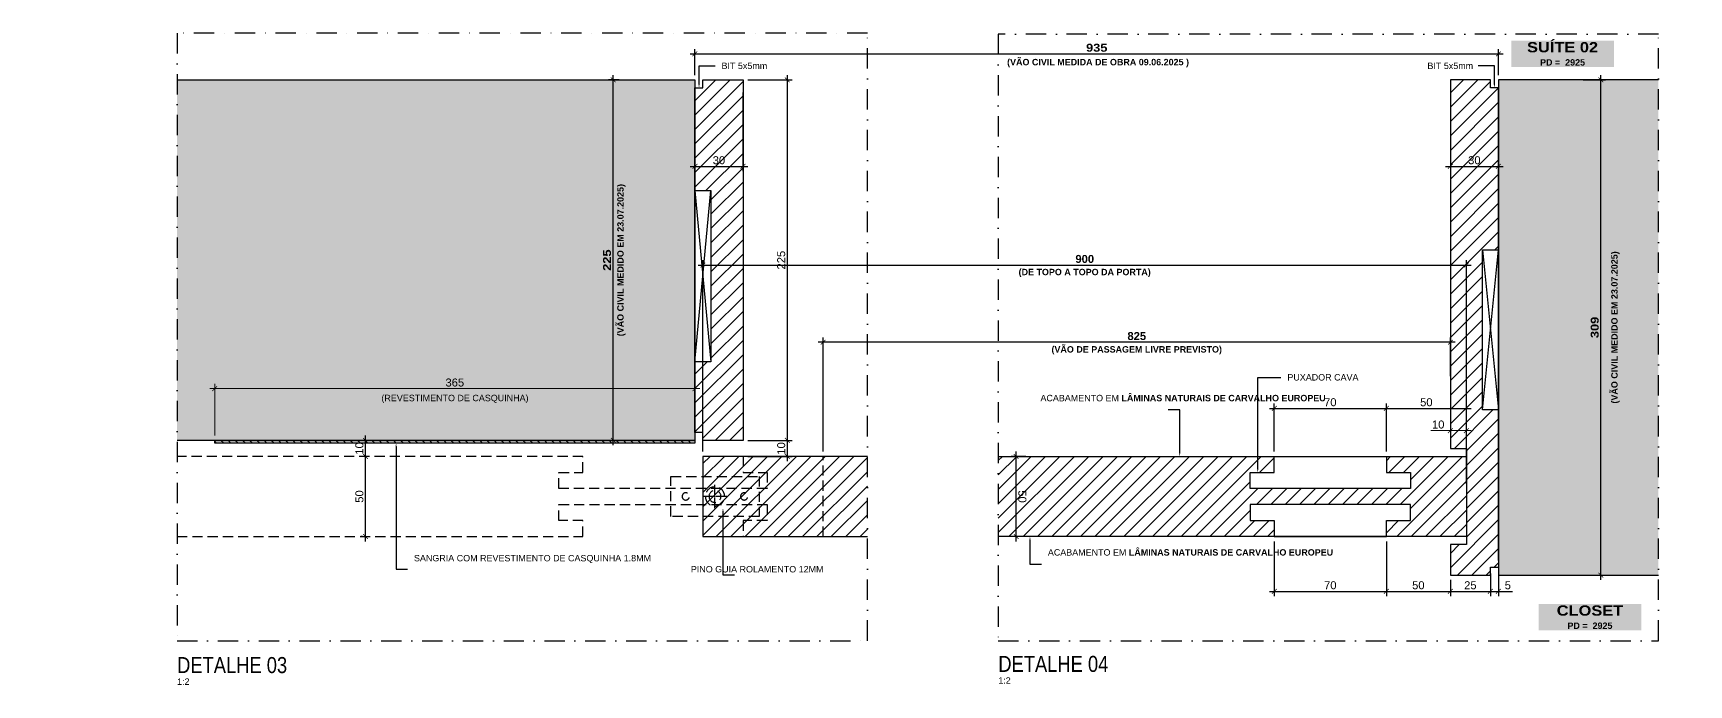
# Model space of a CAD drawing. Header units: millimetres. Extents: x -63251 to 507826, y 5339 to 217512.
# Drawn here: x 205390 to 206425, y 94272 to 94679 of the extents above; entities that cross this region are included whole.
import ezdxf
from ezdxf import colors
from ezdxf.entities.mleader import LeaderData, LeaderLine
from ezdxf.math import Vec2, Vec3

# ---------------------------------------------------------------- set-up
doc = ezdxf.new("R2010")
doc.units = ezdxf.units.MM
doc.header["$PDMODE"] = 3
doc.linetypes.add('TRAÇO 1-1', pattern=[9.525, 6.35, -3.175])
doc.linetypes.add('TRAÇO E PONTO 1-1', pattern=[25.4, 12.7, -6.35, 0, -6.35])
for name, color, linetype in [('A-ANNO-DIMS', 7, 'Continuous'), ('AC-EQUIPAMENTO', 7, 'Continuous'), ('CORTE', 220, 'Continuous'), ('COTAS', 9, 'Continuous'), ('FERRAGEM', 3, 'Continuous'), ('MARCENARIA . M', 4, 'Continuous'), ('PAREDE', 94, 'Continuous'), ('PROJEÇÃO', 8, 'Continuous'), ('TEXTO', 105, 'Continuous'), ('TEXTO TRAÇO PONTO', 105, 'TRAÇO E PONTO 1-1')]:
    doc.layers.add(name, color=color, linetype=linetype)
doc.layers.add('ARQ-COTA', color=12, linetype='Continuous', lineweight=9)
doc.styles.add('1-1', font='arial.ttf', dxfattribs={"height": 0.2})
doc.styles.add('MEDIDA OFICIAL', font='ariblk.ttf')
doc.styles.add('PADRÃO', font='arial.ttf')
doc.styles.add('PADRÃO NEGRITO', font='arialbd.ttf')
doc.styles.add('TITULO', font='swissck.ttf')
doc.dimstyles.new('1-2', dxfattribs={"dimscale": 2, "dimtxt": 2.5, "dimasz": 1.5, "dimexe": 1.5, "dimexo": 1.5, "dimtad": 1, "dimtxsty": 'PADRÃO', "dimblk": 'ARCHTICK', "dimcen": 2.5, "dimdle": 1.5, "dimclrd": 9, "dimclre": 9, "dimclrt": 6, "dimadec": 0, "dimazin": 0, "dimtfac": 1, "dimtmove": 0, "dimatfit": 3, "dimfxl": 1.25, "dimlwd": -1, "dimlwe": -1, "dimarcsym": 0})
doc.dimstyles.new('1-2 AZUL', dxfattribs={"dimscale": 2, "dimtxt": 2.5, "dimasz": 1.5, "dimexe": 1.5, "dimexo": 1.5, "dimtad": 1, "dimtxsty": 'PADRÃO NEGRITO', "dimblk": 'ARCHTICK', "dimcen": 2.5, "dimdle": 1.5, "dimclrd": 9, "dimclre": 9, "dimclrt": 170, "dimadec": 0, "dimazin": 0, "dimtfac": 1, "dimtmove": 0, "dimatfit": 3, "dimfxl": 1.25, "dimlwd": -1, "dimlwe": -1, "dimarcsym": 0})
doc.dimstyles.new('1-2 VERDE', dxfattribs={"dimscale": 2, "dimtxt": 2.5, "dimasz": 1.5, "dimexe": 1.5, "dimexo": 1.5, "dimtad": 1, "dimtxsty": 'PADRÃO NEGRITO', "dimblk": 'ARCHTICK', "dimcen": 2.5, "dimdle": 1.5, "dimclrd": 9, "dimclre": 9, "dimclrt": 102, "dimadec": 0, "dimazin": 0, "dimtfac": 1, "dimtmove": 0, "dimatfit": 3, "dimfxl": 1.25, "dimlwd": -1, "dimlwe": -1, "dimarcsym": 0})
doc.dimstyles.new('Med. Ofic.1-2', dxfattribs={"dimscale": 2, "dimtxt": 2.5, "dimasz": 1.5, "dimexe": 1.5, "dimexo": 1.5, "dimtad": 1, "dimtxsty": 'MEDIDA OFICIAL', "dimblk": 'ARCHTICK', "dimcen": 2.5, "dimdle": 1.5, "dimclrd": 9, "dimclre": 9, "dimclrt": 10, "dimadec": 0, "dimazin": 0, "dimtfac": 1, "dimtmove": 0, "dimatfit": 3, "dimfxl": 1.25, "dimlwd": -1, "dimlwe": -1, "dimarcsym": 0})

# ---------------------------------------------------------------- blocks, each defined once
blk = doc.blocks.new('PINO GUIA PISO')
at = {"layer": 'FERRAGEM', "color": 102, "linetype": 'TRAÇO 1-1', "ltscale": 0.1}
blk.add_lwpolyline([(12156.62, 2059.21), (12162.12, 2059.21), (12162.12, 2061.71), (12156.62, 2061.71)], close=True, dxfattribs=at)
for centre, radius in [((12157.55, 2060.46), 0.225), ((12159.37, 2060.46), 0.6), ((12159.37, 2060.46), 0.375), ((12161.2, 2060.46), 0.225)]:
    blk.add_circle(centre, radius, dxfattribs=at)
blk = doc.blocks.new('_ArchTick')
at = {"color": 0, "linetype": 'ByBlock', "const_width": 0.15}
blk.add_lwpolyline([(-0.5, -0.5), (0.5, 0.5)], dxfattribs=at)
blk = doc.blocks.new('*D2251')
at = {"layer": 'COTAS', "color": 9, "linetype": 'Continuous', "transparency": 16777216}
blk.add_line((205752.8, 94422), (205752.8, 94653), dxfattribs=at)
at = {"layer": 'COTAS', "color": 9, "transparency": 16777216}
for p, q in [((205756.4, 94650), (205749.8, 94650)), ((205756.4, 94425), (205749.8, 94425))]:
    blk.add_line(p, q, dxfattribs=at)
at = {"layer": 'Defpoints', "color": 0, "transparency": 16777216}
for p in [(205752.8, 94650), (205759.4, 94650), (205759.4, 94425)]:
    blk.add_point(p, dxfattribs=at)
at = {"layer": 'COTAS', "color": 9, "transparency": 16777216, "xscale": 3, "yscale": 3, "zscale": 3}
for p, rotation in [((205752.8, 94650), 90), ((205752.8, 94425), 270)]:
    blk.add_blockref('_ArchTick', p, dxfattribs=dict(at, rotation=rotation))
at = {"layer": 'COTAS', "color": 10, "transparency": 16777216, "insert": (205748.9, 94537.5), "char_height": 5, "attachment_point": 5, "rotation": 90, "style": 'MEDIDA OFICIAL'}
blk.add_mtext('225', dxfattribs=at)
blk = doc.blocks.new('*D2252')
at = {"layer": 'COTAS', "color": 9, "linetype": 'Continuous', "transparency": 16777216}
blk.add_line((206369.7, 94338), (206369.7, 94653), dxfattribs=at)
at = {"layer": 'COTAS', "color": 9, "transparency": 16777216}
for p, q in [((206358.7, 94650), (206372.7, 94650)), ((206358.7, 94341), (206372.7, 94341))]:
    blk.add_line(p, q, dxfattribs=at)
at = {"layer": 'Defpoints', "color": 0, "transparency": 16777216}
for p in [(206355.7, 94650), (206369.7, 94650), (206355.7, 94341)]:
    blk.add_point(p, dxfattribs=at)
at = {"layer": 'COTAS', "color": 9, "transparency": 16777216, "xscale": 3, "yscale": 3, "zscale": 3}
for p, rotation in [((206369.7, 94650), 90), ((206369.7, 94341), 270)]:
    blk.add_blockref('_ArchTick', p, dxfattribs=dict(at, rotation=rotation))
at = {"layer": 'COTAS', "color": 10, "transparency": 16777216, "insert": (206365.9, 94495.5), "char_height": 5, "attachment_point": 5, "rotation": 90, "style": 'MEDIDA OFICIAL'}
blk.add_mtext('309', dxfattribs=at)
blk = doc.blocks.new('*D2253')
at = {"layer": 'A-ANNO-DIMS', "color": 9, "transparency": 16777216}
for p, q in [((205803.8, 94642), (205803.8, 94593)), ((205833.8, 94642), (205833.8, 94593)), ((205800.8, 94596), (205836.8, 94596))]:
    blk.add_line(p, q, dxfattribs=at)
at = {"layer": 'Defpoints', "color": 0, "transparency": 16777216}
for p in [(205803.8, 94645), (205833.8, 94645), (205833.8, 94596)]:
    blk.add_point(p, dxfattribs=at)
at = {"layer": 'A-ANNO-DIMS', "color": 9, "transparency": 16777216, "xscale": 3, "yscale": 3, "zscale": 3, "rotation": 180}
blk.add_blockref('_ArchTick', (205803.8, 94596), dxfattribs=at)
at = {"layer": 'A-ANNO-DIMS', "color": 9, "transparency": 16777216, "xscale": 3, "yscale": 3, "zscale": 3}
blk.add_blockref('_ArchTick', (205833.8, 94596), dxfattribs=at)
at = {"layer": 'A-ANNO-DIMS', "color": 6, "transparency": 16777216, "insert": (205818.8, 94599.8), "char_height": 5, "attachment_point": 5, "style": 'PADRÃO'}
blk.add_mtext('30', dxfattribs=at)
blk = doc.blocks.new('*D2254')
at = {"layer": 'A-ANNO-DIMS', "color": 9, "transparency": 16777216}
for p, q in [((206275.7, 94642), (206275.7, 94593)), ((206305.7, 94642), (206305.7, 94593)), ((206272.7, 94596), (206308.7, 94596))]:
    blk.add_line(p, q, dxfattribs=at)
at = {"layer": 'Defpoints', "color": 0, "transparency": 16777216}
for p in [(206275.7, 94645), (206305.7, 94645), (206305.7, 94596)]:
    blk.add_point(p, dxfattribs=at)
at = {"layer": 'A-ANNO-DIMS', "color": 9, "transparency": 16777216, "xscale": 3, "yscale": 3, "zscale": 3, "rotation": 180}
blk.add_blockref('_ArchTick', (206275.7, 94596), dxfattribs=at)
at = {"layer": 'A-ANNO-DIMS', "color": 9, "transparency": 16777216, "xscale": 3, "yscale": 3, "zscale": 3}
blk.add_blockref('_ArchTick', (206305.7, 94596), dxfattribs=at)
at = {"layer": 'A-ANNO-DIMS', "color": 6, "transparency": 16777216, "insert": (206290.7, 94599.8), "char_height": 5, "attachment_point": 5, "style": 'PADRÃO'}
blk.add_mtext('30', dxfattribs=at)
blk = doc.blocks.new('*D2255')
at = {"layer": 'A-ANNO-DIMS', "color": 9, "transparency": 16777216}
for p, q in [((205861.5, 94653), (205861.5, 94422)), ((205836.8, 94650), (205864.5, 94650)), ((205836.8, 94425), (205864.5, 94425))]:
    blk.add_line(p, q, dxfattribs=at)
at = {"layer": 'Defpoints', "color": 0, "transparency": 16777216}
for p in [(205833.8, 94650), (205833.8, 94425), (205861.5, 94425)]:
    blk.add_point(p, dxfattribs=at)
at = {"layer": 'A-ANNO-DIMS', "color": 9, "transparency": 16777216, "xscale": 3, "yscale": 3, "zscale": 3}
for p, rotation in [((205861.5, 94650), 90), ((205861.5, 94425), 270)]:
    blk.add_blockref('_ArchTick', p, dxfattribs=dict(at, rotation=rotation))
at = {"layer": 'A-ANNO-DIMS', "color": 6, "transparency": 16777216, "insert": (205857.7, 94537.5), "char_height": 5, "attachment_point": 5, "rotation": 90, "style": 'PADRÃO'}
blk.add_mtext('225', dxfattribs=at)
blk = doc.blocks.new('*D2256')
at = {"layer": 'A-ANNO-DIMS', "color": 9, "transparency": 16777216}
for p, q in [((206235.7, 94362), (206235.7, 94327.8)), ((206275.7, 94338), (206275.7, 94327.8)), ((206232.7, 94330.8), (206278.7, 94330.8))]:
    blk.add_line(p, q, dxfattribs=at)
at = {"layer": 'Defpoints', "color": 0, "transparency": 16777216}
for p in [(206235.7, 94365), (206275.7, 94341), (206275.7, 94330.8)]:
    blk.add_point(p, dxfattribs=at)
at = {"layer": 'A-ANNO-DIMS', "color": 9, "transparency": 16777216, "xscale": 3, "yscale": 3, "zscale": 3, "rotation": 180}
blk.add_blockref('_ArchTick', (206235.7, 94330.8), dxfattribs=at)
at = {"layer": 'A-ANNO-DIMS', "color": 9, "transparency": 16777216, "xscale": 3, "yscale": 3, "zscale": 3}
blk.add_blockref('_ArchTick', (206275.7, 94330.8), dxfattribs=at)
at = {"layer": 'A-ANNO-DIMS', "color": 6, "transparency": 16777216, "insert": (206255.7, 94334.6), "char_height": 5, "attachment_point": 5, "style": 'PADRÃO'}
blk.add_mtext('50', dxfattribs=at)
blk = doc.blocks.new('*D2257')
at = {"layer": 'A-ANNO-DIMS', "color": 9, "transparency": 16777216}
for p, q in [((206165.7, 94362), (206165.7, 94327.8)), ((206235.7, 94362), (206235.7, 94327.8)), ((206162.7, 94330.8), (206238.7, 94330.8))]:
    blk.add_line(p, q, dxfattribs=at)
at = {"layer": 'Defpoints', "color": 0, "transparency": 16777216}
for p in [(206165.7, 94365), (206235.7, 94365), (206235.7, 94330.8)]:
    blk.add_point(p, dxfattribs=at)
at = {"layer": 'A-ANNO-DIMS', "color": 9, "transparency": 16777216, "xscale": 3, "yscale": 3, "zscale": 3, "rotation": 180}
blk.add_blockref('_ArchTick', (206165.7, 94330.8), dxfattribs=at)
at = {"layer": 'A-ANNO-DIMS', "color": 9, "transparency": 16777216, "xscale": 3, "yscale": 3, "zscale": 3}
blk.add_blockref('_ArchTick', (206235.7, 94330.8), dxfattribs=at)
at = {"layer": 'A-ANNO-DIMS', "color": 6, "transparency": 16777216, "insert": (206200.7, 94334.6), "char_height": 5, "attachment_point": 5, "style": 'PADRÃO'}
blk.add_mtext('70', dxfattribs=at)
blk = doc.blocks.new('*D2258')
at = {"layer": 'A-ANNO-DIMS', "color": 9, "transparency": 16777216}
for p, q in [((206010.4, 94415), (206001.4, 94415)), ((206004.5, 94362), (206004.4, 94418)), ((206010.5, 94365), (206001.5, 94365))]:
    blk.add_line(p, q, dxfattribs=at)
at = {"layer": 'Defpoints', "color": 0, "transparency": 16777216}
for p in [(206004.4, 94415), (206013.4, 94415), (206013.5, 94365)]:
    blk.add_point(p, dxfattribs=at)
at = {"layer": 'A-ANNO-DIMS', "color": 9, "transparency": 16777216, "xscale": 3, "yscale": 3, "zscale": 3}
for p, rotation in [((206004.4, 94415), 90.07881749110622), ((206004.5, 94365), 270.0788174911062)]:
    blk.add_blockref('_ArchTick', p, dxfattribs=dict(at, rotation=rotation))
at = {"layer": 'A-ANNO-DIMS', "color": 6, "transparency": 16777216, "insert": (206008.3, 94390), "char_height": 5, "attachment_point": 5, "rotation": 270.0788, "style": 'PADRÃO'}
blk.add_mtext('50', dxfattribs=at)
blk = doc.blocks.new('*U2236')
at = {"color": 0, "ltscale": 0.3, "transparency": 16777216}
for p, q in [((-7.3, 0), (-0.8, 0)), ((0, 0.8), (0, 7.3)), ((0.8, 0), (7.3, 0)), ((0, -7.3), (0, -0.8))]:
    blk.add_line(p, q, dxfattribs=at)
at = {"color": 0, "linetype": 'Continuous', "ltscale": 0.3, "transparency": 16777216}
for p, q in [((-0.4, 0), (0.4, 0)), ((0, -0.4), (0, 0.4))]:
    blk.add_line(p, q, dxfattribs=at)
blk = doc.blocks.new('*D2259')
at = {"layer": 'A-ANNO-DIMS', "color": 9, "transparency": 16777216}
for p, q in [((205836.8, 94425), (205864.5, 94425)), ((205861.5, 94428), (205861.5, 94412)), ((205836.8, 94415), (205864.5, 94415))]:
    blk.add_line(p, q, dxfattribs=at)
at = {"layer": 'Defpoints', "color": 0, "transparency": 16777216}
for p in [(205833.8, 94425), (205833.8, 94415), (205861.5, 94415)]:
    blk.add_point(p, dxfattribs=at)
at = {"layer": 'A-ANNO-DIMS', "color": 9, "transparency": 16777216, "xscale": 3, "yscale": 3, "zscale": 3}
for p, rotation in [((205861.5, 94425), 90), ((205861.5, 94415), 270)]:
    blk.add_blockref('_ArchTick', p, dxfattribs=dict(at, rotation=rotation))
at = {"layer": 'A-ANNO-DIMS', "color": 6, "transparency": 16777216, "insert": (205857.7, 94420), "char_height": 5, "attachment_point": 5, "rotation": 90, "style": 'PADRÃO'}
blk.add_mtext('10', dxfattribs=at)
blk = doc.blocks.new('*D2260')
at = {"layer": 'COTAS', "color": 9, "linetype": 'Continuous', "transparency": 16777216}
blk.add_line((205800.8, 94666.2), (206308.7, 94666.2), dxfattribs=at)
at = {"layer": 'COTAS', "color": 9, "transparency": 16777216}
for p, q in [((205803.8, 94653), (205803.8, 94669.2)), ((206305.7, 94653), (206305.7, 94669.2))]:
    blk.add_line(p, q, dxfattribs=at)
at = {"layer": 'Defpoints', "color": 0, "transparency": 16777216}
for p in [(206305.7, 94666.2), (205803.8, 94650), (206305.7, 94650)]:
    blk.add_point(p, dxfattribs=at)
at = {"layer": 'COTAS', "color": 9, "transparency": 16777216, "xscale": 3, "yscale": 3, "zscale": 3, "rotation": 180}
blk.add_blockref('_ArchTick', (205803.8, 94666.2), dxfattribs=at)
at = {"layer": 'COTAS', "color": 9, "transparency": 16777216, "xscale": 3, "yscale": 3, "zscale": 3}
blk.add_blockref('_ArchTick', (206305.7, 94666.2), dxfattribs=at)
at = {"layer": 'COTAS', "color": 10, "transparency": 16777216, "insert": (206054.8, 94670), "char_height": 5, "attachment_point": 5, "style": 'MEDIDA OFICIAL'}
blk.add_mtext('935', dxfattribs=at)
blk = doc.blocks.new('*D2261')
at = {"layer": 'A-ANNO-DIMS', "color": 9, "transparency": 16777216}
for p, q in [((206300.7, 94342), (206300.7, 94327.8)), ((206275.7, 94338), (206275.7, 94327.8)), ((206272.7, 94330.8), (206303.7, 94330.8))]:
    blk.add_line(p, q, dxfattribs=at)
at = {"layer": 'Defpoints', "color": 0, "transparency": 16777216}
for p in [(206300.7, 94345), (206275.7, 94341), (206300.7, 94330.8)]:
    blk.add_point(p, dxfattribs=at)
at = {"layer": 'A-ANNO-DIMS', "color": 9, "transparency": 16777216, "xscale": 3, "yscale": 3, "zscale": 3, "rotation": 180}
blk.add_blockref('_ArchTick', (206275.7, 94330.8), dxfattribs=at)
at = {"layer": 'A-ANNO-DIMS', "color": 9, "transparency": 16777216, "xscale": 3, "yscale": 3, "zscale": 3}
blk.add_blockref('_ArchTick', (206300.7, 94330.8), dxfattribs=at)
at = {"layer": 'A-ANNO-DIMS', "color": 6, "transparency": 16777216, "insert": (206288.2, 94334.6), "char_height": 5, "attachment_point": 5, "style": 'PADRÃO'}
blk.add_mtext('25', dxfattribs=at)
blk = doc.blocks.new('*D2262')
at = {"layer": 'A-ANNO-DIMS', "color": 9, "transparency": 16777216}
for p, q in [((206300.7, 94342), (206300.7, 94327.8)), ((206305.7, 94342), (206305.7, 94327.8)), ((206297.7, 94330.8), (206305.7, 94330.8)), ((206305.7, 94330.8), (206314.5, 94330.8))]:
    blk.add_line(p, q, dxfattribs=at)
at = {"layer": 'Defpoints', "color": 0, "transparency": 16777216}
for p in [(206300.7, 94345), (206305.7, 94345), (206305.7, 94330.8)]:
    blk.add_point(p, dxfattribs=at)
at = {"layer": 'A-ANNO-DIMS', "color": 9, "transparency": 16777216, "xscale": 3, "yscale": 3, "zscale": 3, "rotation": 180}
blk.add_blockref('_ArchTick', (206300.7, 94330.8), dxfattribs=at)
at = {"layer": 'A-ANNO-DIMS', "color": 9, "transparency": 16777216, "xscale": 3, "yscale": 3, "zscale": 3}
blk.add_blockref('_ArchTick', (206305.7, 94330.8), dxfattribs=at)
at = {"layer": 'A-ANNO-DIMS', "color": 6, "transparency": 16777216, "insert": (206311.6, 94334.6), "char_height": 5, "attachment_point": 5, "style": 'PADRÃO'}
blk.add_mtext('5', dxfattribs=at)
blk = doc.blocks.new('*D2263')
at = {"layer": 'A-ANNO-DIMS', "color": 9, "transparency": 16777216}
for p, q in [((205596.1, 94415), (205595, 94415)), ((205598, 94362), (205598, 94418)), ((205596.1, 94365), (205595, 94365))]:
    blk.add_line(p, q, dxfattribs=at)
at = {"layer": 'Defpoints', "color": 0, "transparency": 16777216}
for p in [(205598, 94415), (205599.1, 94415), (205599.1, 94365)]:
    blk.add_point(p, dxfattribs=at)
at = {"layer": 'A-ANNO-DIMS', "color": 9, "transparency": 16777216, "xscale": 3, "yscale": 3, "zscale": 3}
for p, rotation in [((205598, 94415), 90), ((205598, 94365), 270)]:
    blk.add_blockref('_ArchTick', p, dxfattribs=dict(at, rotation=rotation))
at = {"layer": 'A-ANNO-DIMS', "color": 6, "transparency": 16777216, "insert": (205594.2, 94390), "char_height": 5, "attachment_point": 5, "rotation": 90, "style": 'PADRÃO'}
blk.add_mtext('50', dxfattribs=at)
blk = doc.blocks.new('*D2264')
at = {"layer": 'A-ANNO-DIMS', "color": 9, "transparency": 16777216}
blk.add_line((205598, 94412), (205598, 94428), dxfattribs=at)
at = {"layer": 'Defpoints', "color": 0, "transparency": 16777216}
for p in [(205598, 94425), (205598, 94425), (205598, 94415)]:
    blk.add_point(p, dxfattribs=at)
at = {"layer": 'A-ANNO-DIMS', "color": 9, "transparency": 16777216, "xscale": 3, "yscale": 3, "zscale": 3}
for p, rotation in [((205598, 94425), 90), ((205598, 94415), 270)]:
    blk.add_blockref('_ArchTick', p, dxfattribs=dict(at, rotation=rotation))
at = {"layer": 'A-ANNO-DIMS', "color": 6, "transparency": 16777216, "insert": (205594.2, 94420), "char_height": 5, "attachment_point": 5, "rotation": 90, "style": 'PADRÃO'}
blk.add_mtext('10', dxfattribs=at)
blk = doc.blocks.new('*D2265')
at = {"layer": 'ARQ-COTA', "color": 9, "transparency": 16777216}
for p, q in [((205500.8, 94457.3), (205806.8, 94457.3)), ((205503.8, 94428), (205503.8, 94460.3)), ((205803.8, 94445.7), (205803.8, 94460.3))]:
    blk.add_line(p, q, dxfattribs=at)
at = {"layer": 'Defpoints', "color": 0, "transparency": 16777216}
for p in [(205803.8, 94457.3), (205803.8, 94442.7), (205503.8, 94425)]:
    blk.add_point(p, dxfattribs=at)
at = {"layer": 'ARQ-COTA', "color": 9, "transparency": 16777216, "xscale": 3, "yscale": 3, "zscale": 3, "rotation": 180}
blk.add_blockref('_ArchTick', (205503.8, 94457.3), dxfattribs=at)
at = {"layer": 'ARQ-COTA', "color": 9, "transparency": 16777216, "xscale": 3, "yscale": 3, "zscale": 3}
blk.add_blockref('_ArchTick', (205803.8, 94457.3), dxfattribs=at)
at = {"layer": 'ARQ-COTA', "color": 6, "transparency": 16777216, "insert": (205653.8, 94461.1), "char_height": 5, "attachment_point": 5, "style": 'PADRÃO'}
blk.add_mtext('365', dxfattribs=at)
blk = doc.blocks.new('*D2266')
at = {"layer": 'COTAS', "color": 9, "transparency": 16777216}
for p, q in [((206278.7, 94486.3), (205880.8, 94486.3)), ((205883.8, 94418), (205883.8, 94489.3)), ((206275.7, 94465.2), (206275.7, 94489.3))]:
    blk.add_line(p, q, dxfattribs=at)
at = {"layer": 'Defpoints', "color": 0, "transparency": 16777216}
for p in [(205883.8, 94486.3), (206275.7, 94462.2), (205883.8, 94415)]:
    blk.add_point(p, dxfattribs=at)
at = {"layer": 'COTAS', "color": 9, "transparency": 16777216, "xscale": 3, "yscale": 3, "zscale": 3, "rotation": 180}
blk.add_blockref('_ArchTick', (205883.8, 94486.3), dxfattribs=at)
at = {"layer": 'COTAS', "color": 9, "transparency": 16777216, "xscale": 3, "yscale": 3, "zscale": 3}
blk.add_blockref('_ArchTick', (206275.7, 94486.3), dxfattribs=at)
at = {"layer": 'COTAS', "color": 102, "transparency": 16777216, "insert": (206079.8, 94490.1), "char_height": 5, "attachment_point": 5, "style": 'PADRÃO NEGRITO'}
blk.add_mtext('825', dxfattribs=at)
blk = doc.blocks.new('*D2267')
at = {"layer": 'COTAS', "color": 9, "transparency": 16777216}
for p, q in [((205805.8, 94534.4), (206288.7, 94534.4)), ((205808.8, 94418), (205808.8, 94537.4)), ((206285.7, 94398), (206285.7, 94537.4))]:
    blk.add_line(p, q, dxfattribs=at)
at = {"layer": 'Defpoints', "color": 0, "transparency": 16777216}
for p in [(206285.7, 94534.4), (205808.8, 94415), (206285.7, 94395)]:
    blk.add_point(p, dxfattribs=at)
at = {"layer": 'COTAS', "color": 9, "transparency": 16777216, "xscale": 3, "yscale": 3, "zscale": 3, "rotation": 180}
blk.add_blockref('_ArchTick', (205808.8, 94534.4), dxfattribs=at)
at = {"layer": 'COTAS', "color": 9, "transparency": 16777216, "xscale": 3, "yscale": 3, "zscale": 3}
blk.add_blockref('_ArchTick', (206285.7, 94534.4), dxfattribs=at)
at = {"layer": 'COTAS', "color": 170, "transparency": 16777216, "insert": (206047.3, 94538.2), "char_height": 5, "attachment_point": 5, "style": 'PADRÃO NEGRITO'}
blk.add_mtext('900', dxfattribs=at)
blk = doc.blocks.new('*D2248')
at = {"layer": 'ARQ-COTA', "color": 9, "transparency": 16777216}
for p, q in [((206275.7, 94431.1), (206263.5, 94431.1)), ((206275.7, 94423), (206275.7, 94434.1)), ((206288.7, 94431.1), (206275.7, 94431.1)), ((206285.7, 94423), (206285.7, 94434.1))]:
    blk.add_line(p, q, dxfattribs=at)
at = {"layer": 'Defpoints', "color": 0, "transparency": 16777216}
for p in [(206275.7, 94431.1), (206275.7, 94420), (206285.7, 94420)]:
    blk.add_point(p, dxfattribs=at)
at = {"layer": 'ARQ-COTA', "color": 9, "transparency": 16777216, "xscale": 3, "yscale": 3, "zscale": 3, "rotation": 180}
blk.add_blockref('_ArchTick', (206275.7, 94431.1), dxfattribs=at)
at = {"layer": 'ARQ-COTA', "color": 9, "transparency": 16777216, "xscale": 3, "yscale": 3, "zscale": 3}
blk.add_blockref('_ArchTick', (206285.7, 94431.1), dxfattribs=at)
at = {"layer": 'ARQ-COTA', "color": 6, "transparency": 16777216, "insert": (206268.1, 94434.9), "char_height": 5, "attachment_point": 5, "style": 'PADRÃO'}
blk.add_mtext('10', dxfattribs=at)
blk = doc.blocks.new('*D2249')
at = {"layer": 'COTAS', "color": 9, "transparency": 16777216}
for p, q in [((206232.7, 94445), (206288.7, 94445)), ((206235.7, 94418), (206235.7, 94448)), ((206285.7, 94418), (206285.7, 94448))]:
    blk.add_line(p, q, dxfattribs=at)
at = {"layer": 'Defpoints', "color": 0, "transparency": 16777216}
for p in [(206285.7, 94445), (206235.7, 94415), (206285.7, 94415)]:
    blk.add_point(p, dxfattribs=at)
at = {"layer": 'COTAS', "color": 9, "transparency": 16777216, "xscale": 3, "yscale": 3, "zscale": 3, "rotation": 180}
blk.add_blockref('_ArchTick', (206235.7, 94445), dxfattribs=at)
at = {"layer": 'COTAS', "color": 9, "transparency": 16777216, "xscale": 3, "yscale": 3, "zscale": 3}
blk.add_blockref('_ArchTick', (206285.7, 94445), dxfattribs=at)
at = {"layer": 'COTAS', "color": 6, "transparency": 16777216, "insert": (206260.7, 94448.8), "char_height": 5, "attachment_point": 5, "style": 'PADRÃO'}
blk.add_mtext('50', dxfattribs=at)
blk = doc.blocks.new('*D2250')
at = {"layer": 'COTAS', "color": 9, "transparency": 16777216}
for p, q in [((206162.7, 94445), (206238.7, 94445)), ((206165.7, 94418), (206165.7, 94448)), ((206235.7, 94418), (206235.7, 94448))]:
    blk.add_line(p, q, dxfattribs=at)
at = {"layer": 'Defpoints', "color": 0, "transparency": 16777216}
for p in [(206235.7, 94445), (206165.7, 94415), (206235.7, 94415)]:
    blk.add_point(p, dxfattribs=at)
at = {"layer": 'COTAS', "color": 9, "transparency": 16777216, "xscale": 3, "yscale": 3, "zscale": 3, "rotation": 180}
blk.add_blockref('_ArchTick', (206165.7, 94445), dxfattribs=at)
at = {"layer": 'COTAS', "color": 9, "transparency": 16777216, "xscale": 3, "yscale": 3, "zscale": 3}
blk.add_blockref('_ArchTick', (206235.7, 94445), dxfattribs=at)
at = {"layer": 'COTAS', "color": 6, "transparency": 16777216, "insert": (206200.7, 94448.8), "char_height": 5, "attachment_point": 5, "style": 'PADRÃO'}
blk.add_mtext('70', dxfattribs=at)

msp = doc.modelspace()

# ---------------------------------------------------------------- hatches: boundary and pattern name
at = {"layer": 'AC-EQUIPAMENTO'}
h = msp.add_hatch(dxfattribs=at)
h.set_pattern_fill('AR-CONC', color=21, scale=0.2, angle=180)
h.set_pattern_definition([(230, (366798.072, 196487.736), (-36.436934, 3.187817), [3.81, -41.91]), (175, (366798.07, 196487.736), (7.048684, -38.211369), [3.048, -33.528117]), (280.451445, (366795.035, 196488), (-29.3882494, -35.0235504), [3.238002, -35.618049]), (226.1842, (366798.07, 196477.576), (-54.215808, 8.408466), [5.715, -62.865]), (276.635558, (366793.554, 196478.277), (-47.480827, -49.485225), [4.857005, -53.427122]), (171.18415, (366798.07, 196477.576), (-47.480827, -49.485225), [4.571993, -50.291946]), (201, (366792.992, 196480.116), (-30.3228783, 20.4530396), [3.81, -41.91]), (146, (366792.99, 196480.116), (-12.360406, -36.837593), [3.048, -33.528]), (251.451445, (366790.465, 196481.82), (-42.683284, -16.384554), [3.238002, -35.6179875]), (217.5, (366798.072, 196487.736), (-0.61772065, -16.9110078), [0, -33.1216, 0, -34.036, 0, -33.655]), (187.5, (366798.072, 196487.736), (-13.3639325, -20.036115), [0, -19.4056, 0, -32.3596, 0, -12.827]), (147.5, (366809.4, 196487.736), (-27.118119, 1.1457488), [0, -12.7, 0, -39.624, 0, -52.578]), (137.5, (366814.48, 196487.736), (-29.6258363, -5.0852982), [0, -16.51, 0, -26.3144, 0, -37.338])])
h.paths.add_polyline_path([(205803.823, 94425.007), (205480.315, 94425.007), (205480.315, 94650.007), (205803.823, 94650.007)])
h.paths.add_polyline_path([(206405.687, 94341.007), (206305.709, 94341.007), (206305.709, 94650.007), (206405.687, 94650.007)])
h = msp.add_hatch(dxfattribs=at)
h.set_pattern_fill('ANSI31', color=8, scale=2, angle=180)
h.set_pattern_definition([(225, (53110.938, 2426.1414), (4.49012806, -4.49012806), [])])
h.paths.add_polyline_path([(205833.823, 94425.007), (205808.823, 94425.007), (205808.823, 94430.007), (205803.823, 94430.007), (205803.823, 94474.007), (205813.823, 94474.007), (205813.823, 94581.007), (205803.823, 94581.007), (205803.823, 94645.007), (205808.823, 94645.007), (205808.823, 94650.007), (205833.823, 94650.007)])
h.paths.add_polyline_path([(206305.709, 94346.007), (206300.709, 94346.007), (206300.709, 94341.007), (206275.709, 94341.007), (206275.709, 94360.007), (206285.709, 94360.007), (206285.709, 94420.007), (206275.709, 94420.007), (206275.709, 94650.007), (206300.709, 94650.007), (206300.709, 94645.007), (206305.709, 94645.007), (206305.709, 94544.007), (206295.709, 94544.007), (206295.709, 94444.007), (206305.709, 94444.007)])
at = {"layer": 'AC-EQUIPAMENTO', "true_color": 0xecbcd1}
h = msp.add_hatch(dxfattribs=at)
h.set_pattern_fill('ANSI31', color=254, angle=270)
h.set_pattern_definition([(315, (100693.711, 254597.7588), (2.24506403, 2.24506403), [])])
h.paths.add_polyline_path([(205503.823, 94423.207), (205503.823, 94425.007), (205803.823, 94425.007), (205803.823, 94423.207)])
at = {"layer": 'AC-EQUIPAMENTO'}
h = msp.add_hatch(dxfattribs=at)
h.set_pattern_fill('ANSI31', color=8, scale=2, angle=180)
h.set_pattern_definition([(225, (54303.0827, 2991.708), (4.49012806, -4.49012806), [])])
h.paths.add_polyline_path([(205808.823, 94415.007), (205911.492, 94415.007), (205911.492, 94365.007), (205808.823, 94365.007)])
h = msp.add_hatch(dxfattribs=at)
h.set_pattern_fill('ANSI31', color=8, scale=2, angle=180)
h.set_pattern_definition([(225, (53940.1816, 2886.207), (4.49012806, -4.49012806), [])])
h.paths.add_polyline_path([(205993.309, 94415.007), (206165.709, 94415.007), (206165.709, 94405.006), (206150.709, 94405.006), (206150.709, 94395.006), (206250.709, 94395.006), (206250.709, 94405.006), (206235.709, 94405.006), (206235.709, 94415.007), (206285.709, 94415.007), (206285.709, 94365.007), (206235.709, 94365.007), (206235.709, 94375.006), (206250.709, 94375.006), (206250.709, 94385.006), (206150.709, 94385.006), (206150.709, 94375.006), (206165.709, 94375.006), (206165.709, 94365.007), (205993.309, 94365.007)])

# ---------------------------------------------------------------- linework, layer by layer
at = {"layer": 'CORTE'}
msp.add_lwpolyline([(205503.823, 94425.007), (205803.823, 94425.007), (205803.823, 94423.207), (205503.823, 94423.207)], close=True, dxfattribs=at)
at = {"layer": 'MARCENARIA . M'}
for points in [[(205803.823, 94430.007), (205803.823, 94645.007), (205808.823, 94645.007), (205808.823, 94650.007), (205833.823, 94650.007), (205833.823, 94425.007), (205833.823, 94425.007), (205833.823, 94425.007), (205808.823, 94425.007), (205808.823, 94430.007), (205803.823, 94430.007)], [(206305.709, 94350.007), (206305.709, 94645.007), (206300.709, 94645.007), (206300.709, 94650.007), (206275.709, 94650.007), (206275.709, 94420.007), (206285.709, 94420.007), (206285.709, 94360.007), (206275.709, 94360.007), (206275.709, 94341.007), (206300.709, 94341.007), (206300.709, 94346.007), (206305.709, 94346.007)], [(205803.823, 94581.007), (205813.823, 94474.007)], [(205803.823, 94474.007), (205813.823, 94581.007)], [(206295.709, 94544.007), (206305.709, 94444.007)], [(206295.709, 94444.007), (206305.709, 94544.007)], [(205911.492, 94415.007), (205808.823, 94415.007), (205808.823, 94365.007), (205911.492, 94365.007)], [(205993.309, 94415.007), (206285.709, 94415.007), (206285.709, 94365.007), (205993.309, 94365.007)]]:
    msp.add_lwpolyline(points, dxfattribs=at)
for points in [[(205813.823, 94581.007), (205813.823, 94474.007), (205803.823, 94474.007), (205803.823, 94581.007)], [(206305.709, 94544.007), (206305.709, 94444.007), (206295.709, 94444.007), (206295.709, 94544.007)], [(206165.709, 94415.006), (206235.709, 94415.006), (206235.709, 94405.006), (206250.709, 94405.006), (206250.709, 94395.006), (206150.709, 94395.006), (206150.709, 94405.006), (206165.709, 94405.006)], [(206165.709, 94365.006), (206235.709, 94365.006), (206235.709, 94375.006), (206250.709, 94375.006), (206250.709, 94385.006), (206150.709, 94385.006), (206150.709, 94375.006), (206165.709, 94375.006)]]:
    msp.add_lwpolyline(points, close=True, dxfattribs=at)
at = {"layer": 'PAREDE'}
for points in [[(205480.315, 94650.007), (205803.823, 94650.007), (205803.823, 94425.007), (205480.315, 94425.007)], [(206405.687, 94650.007), (206305.709, 94650.007), (206305.709, 94341.007), (206405.687, 94341.007)]]:
    msp.add_lwpolyline(points, dxfattribs=at)
at = {"layer": 'PROJEÇÃO', "color": 21, "linetype": 'TRAÇO 1-1'}
msp.add_lwpolyline([(205480.315, 94365.007), (205733.823, 94365.007), (205733.823, 94375.007), (205718.823, 94375.007), (205718.823, 94385.007), (205848.823, 94385.007), (205848.823, 94375.007), (205833.823, 94375.007), (205833.823, 94365.007), (205883.823, 94365.007), (205883.823, 94415.007), (205833.823, 94415.007), (205833.823, 94405.007), (205848.823, 94405.007), (205848.823, 94395.007), (205718.823, 94395.007), (205718.823, 94405.007), (205733.823, 94405.007), (205733.823, 94415.007), (205480.315, 94415.007)], dxfattribs=at)
at = {"layer": 'TEXTO TRAÇO PONTO'}
for points in [[(205480.315, 94300.046), (205911.492, 94300.046), (205911.492, 94679.13), (205480.315, 94679.13)], [(205993.309, 94300.046), (206405.687, 94300.046), (206405.687, 94678.414), (205993.309, 94678.414)]]:
    msp.add_lwpolyline(points, close=True, dxfattribs=at)

# ---------------------------------------------------------------- block references
at = {"ltscale": 0.3, "xscale": -10, "yscale": 10, "zscale": 10}
msp.add_blockref('PINO GUIA PISO', (327410.037, 73785.453), dxfattribs=at)
at = {"ltscale": 0.3, "extrusion": (0, 0, -1)}
msp.add_blockref('*U2236', (-205816.323, 94390.007), dxfattribs=at)

# ---------------------------------------------------------------- texts
at = {"layer": 'COTAS', "color": 10, "char_height": 4, "attachment_point": 2, "style": 'PADRÃO NEGRITO'}
for s, insert, width in [('(VÃO CIVIL MEDIDA DE OBRA 09.06.2025 )', (206055.613, 94663.075), 135), ('{\\C102;(VÃO DE PASSAGEM LIVRE PREVISTO)}', (206079.766, 94483.829), 121.01306)]:
    msp.add_mtext(s, dxfattribs=dict(at, insert=insert, width=width))
at = {"layer": 'COTAS', "color": 10, "char_height": 4, "attachment_point": 2, "rotation": 90, "style": 'PADRÃO NEGRITO'}
for insert, width in [((205755.253, 94537.507), 142), ((206376.179, 94495.507), 135)]:
    msp.add_mtext('(VÃO CIVIL MEDIDO EM 23.07.2025)', dxfattribs=dict(at, insert=insert, width=width))
at = {"layer": 'COTAS', "color": 170, "insert": (206047.266, 94532.086), "char_height": 4, "width": 102.24747, "attachment_point": 2, "style": 'PADRÃO NEGRITO'}
msp.add_mtext('(DE TOPO A TOPO DA PORTA)', dxfattribs=at)
at = {"layer": 'COTAS', "color": 6, "insert": (205653.898, 94448.275), "char_height": 4, "width": 135, "attachment_point": 8, "style": 'PADRÃO'}
msp.add_mtext('(REVESTIMENTO DE CASQUINHA)', dxfattribs=at)
at = {"layer": 'TEXTO', "char_height": 4, "width": 62.53638, "attachment_point": 5, "style": 'PADRÃO', "bg_fill": 1, "box_fill_scale": 1.2, "bg_fill_color": 254, "bg_fill_transparency": 0}
for s, insert in [('{\\fArial Black|b1|i0|c0|p34;\\H1.6x;\\C10;SUÍTE 02\\P\\fArial|b1|i0|c0|p34;\\H0.625x;\\C256;PD =  2925}', (206345.784, 94666.199)), ('{\\fArial Black|b1|i0|c0|p34;\\H1.6x;\\C10;CLOSET\\P\\fArial|b1|i0|c0|p34;\\H0.625x;\\C256;PD =  2925}', (206362.903, 94314.693))]:
    msp.add_mtext(s, dxfattribs=dict(at, insert=insert))
at = {"layer": 'TEXTO', "color": 1, "char_height": 10, "width": 220.061, "attachment_point": 7, "style": 'TITULO'}
for s, insert in [('DETALHE 03', (205480.315, 94279.688)), ('DETALHE 04', (205993.309, 94280.404))]:
    msp.add_mtext(s, dxfattribs=dict(at, insert=insert))
at = {"layer": 'TEXTO', "char_height": 4, "width": 48, "attachment_point": 1, "style": 'PADRÃO'}
for insert in [(205480.315, 94276.488), (205993.309, 94277.204)]:
    msp.add_mtext('1:2', dxfattribs=dict(at, insert=insert))

# ---------------------------------------------------------------- dimensions: what is measured, and where the dimension line sits
at = {"layer": 'A-ANNO-DIMS'}
for base, p1, p2, picture, middle in [((205861.501, 94425.007), (205833.823, 94650.007), (205833.823, 94425.007), '*D2255', (205857.698, 94537.507)), ((205597.956, 94425.007), (205597.956, 94415.007), (205597.956, 94425.007), '*D2264', (205594.153, 94420.007)), ((205861.501, 94415.007), (205833.823, 94425.007), (205833.823, 94415.007), '*D2259', (205857.698, 94420.007)), ((205597.956, 94415.007), (205599.078, 94365.007), (205599.078, 94415.007), '*D2263', (205594.153, 94390.007))]:
    dim = msp.add_linear_dim(base=base, p1=p1, p2=p2, angle=270, dimstyle='1-2', dxfattribs=at)
    dim.commit()
    dim.dimension.update_dxf_attribs({"geometry": picture, "text_midpoint": middle})
for base, p1, p2, picture, middle in [((205833.823, 94596.045), (205803.823, 94645.007), (205833.823, 94645.007), '*D2253', (205818.823, 94599.849)), ((206305.709, 94596.045), (206275.709, 94645.007), (206305.709, 94645.007), '*D2254', (206290.709, 94599.849)), ((206235.709, 94330.829), (206165.709, 94365.006), (206235.709, 94365.006), '*D2257', (206200.709, 94334.632)), ((206300.709, 94330.829), (206275.709, 94341.007), (206300.709, 94345.007), '*D2261', (206288.209, 94334.632)), ((206305.709, 94330.829), (206300.709, 94345.007), (206305.709, 94345.007), '*D2262', (206311.617, 94334.622))]:
    dim = msp.add_linear_dim(base=base, p1=p1, p2=p2, dimstyle='1-2', dxfattribs=at)
    dim.commit()
    dim.dimension.update_dxf_attribs({"geometry": picture, "text_midpoint": middle})
dim = msp.add_aligned_dim(p1=(206013.504, 94365.007), p2=(206013.435, 94415.007), distance=9.001, dimstyle='1-2', dxfattribs=at)
dim.commit()
dim.dimension.update_dxf_attribs({"geometry": '*D2258', "text_midpoint": (206008.271, 94390)})
dim = msp.add_linear_dim(base=(206275.709, 94330.829), p1=(206235.709, 94365.006), p2=(206275.709, 94341.007), text='50', dimstyle='1-2', dxfattribs=at)
dim.commit()
dim.dimension.update_dxf_attribs({"geometry": '*D2256', "text_midpoint": (206255.709, 94334.632)})
at = {"layer": 'ARQ-COTA'}
dim = msp.add_linear_dim(base=(205803.823, 94457.314), p1=(205503.823, 94425.007), p2=(205803.823, 94442.706), text='365', dimstyle='1-2', dxfattribs=at)
dim.commit()
dim.dimension.update_dxf_attribs({"geometry": '*D2265', "text_midpoint": (205653.823, 94461.119)})
dim = msp.add_linear_dim(base=(206275.709, 94431.112), p1=(206285.709, 94420.007), p2=(206275.709, 94420.007), dimstyle='1-2', dxfattribs=at)
dim.commit()
dim.dimension.update_dxf_attribs({"geometry": '*D2248', "text_midpoint": (206268.122, 94431.112), "dimtype": 160})
at = {"layer": 'COTAS'}
for base, p1, p2, text, dimstyle, picture, middle in [((206305.709, 94666.204), (205803.823, 94650.007), (206305.709, 94650.007), '935', 'Med. Ofic.1-2', '*D2260', (206054.766, 94670.039)), ((206285.709, 94534.426), (205808.823, 94415.007), (206285.709, 94395.007), '900', '1-2 AZUL', '*D2267', (206047.266, 94538.231))]:
    dim = msp.add_linear_dim(base=base, p1=p1, p2=p2, text=text, dimstyle=dimstyle, dxfattribs=at)
    dim.commit()
    dim.dimension.update_dxf_attribs({"geometry": picture, "text_midpoint": middle})
for base, p1, p2, picture, middle in [((205752.753, 94650.007), (205759.385, 94425.007), (205759.385, 94650.007), '*D2251', (205748.918, 94537.507)), ((206369.7, 94650.007), (206355.698, 94341.007), (206355.698, 94650.007), '*D2252', (206365.865, 94495.507))]:
    dim = msp.add_linear_dim(base=base, p1=p1, p2=p2, angle=270, dimstyle='Med. Ofic.1-2', dxfattribs=at)
    dim.commit()
    dim.dimension.update_dxf_attribs({"geometry": picture, "text_midpoint": middle})
dim = msp.add_linear_dim(base=(205883.823, 94486.329), p1=(206275.709, 94462.215), p2=(205883.823, 94415.007), angle=180, text='825', dimstyle='1-2 VERDE', dxfattribs=at)
dim.commit()
dim.dimension.update_dxf_attribs({"geometry": '*D2266', "text_midpoint": (206079.766, 94490.133)})
for base, p1, p2, picture, middle in [((206235.709, 94444.959), (206165.709, 94415.006), (206235.709, 94415.006), '*D2250', (206200.709, 94448.762)), ((206285.709, 94444.959), (206235.709, 94415.006), (206285.709, 94415.007), '*D2249', (206260.709, 94448.762))]:
    dim = msp.add_linear_dim(base=base, p1=p1, p2=p2, dimstyle='1-2', dxfattribs=at)
    dim.commit()
    dim.dimension.update_dxf_attribs({"geometry": picture, "text_midpoint": middle})

# ---------------------------------------------------------------- leaders
at = {"layer": 'COTAS', "ltscale": 0.4}
ml = msp.add_multileader_mtext('Standard', dxfattribs=at)
ml.set_content('BIT 5x5mm', color=105, style='1-1')
ml.set_leader_properties(color=256, linetype='ByLayer', lineweight=-1)
ml.build(insert=Vec2(0, 0))
ml.multileader.update_dxf_attribs({"text_left_attachment_type": 2, "text_right_attachment_type": 2, "dogleg_length": 0.36, "arrow_head_size": 2, "scale": 20})
ctx = ml.context
ctx.base_point, ctx.scale, ctx.arrow_head_size, ctx.landing_gap_size, ctx.plane_origin = Vec3(205816.396, 94658.714), 20, 2, 4, Vec3(205747.421, 94625.838)
ctx.left_attachment, ctx.right_attachment = 2, 2
notes = []
notes.append((ctx, [(0, (1, 1, 0), (205806.338, 94658.714), (1, 0), 10.059, [(0, [(205806.353, 94645.007)], 0, [])])]))
ctx.mtext.insert, ctx.mtext.width, ctx.mtext.flow_direction = Vec3(205820.396, 94660.748), 80.51012, 5
ml = msp.add_multileader_mtext('Standard', dxfattribs=at)
ml.set_content('BIT 5x5mm', color=105, style='1-1')
ml.set_leader_properties(color=256, linetype='ByLayer', lineweight=-1)
ml.build(insert=Vec2(0, 0))
ml.multileader.update_dxf_attribs({"text_left_attachment_type": 2, "text_right_attachment_type": 2, "dogleg_length": 0.36, "arrow_head_size": 2, "scale": 20})
ctx = ml.context
ctx.base_point, ctx.scale, ctx.arrow_head_size, ctx.landing_gap_size, ctx.plane_origin = Vec3(206257.37, 94658.714), 20, 2, 4, Vec3(206362.141, 94616.503)
ctx.left_attachment, ctx.right_attachment = 2, 2
notes.append((ctx, [(0, (1, 1, 0), (206303.224, 94658.714), (-1, 0), 10.059, [(0, [(206303.209, 94645.007)], 0, [])])]))
ctx.mtext.insert, ctx.mtext.width, ctx.mtext.flow_direction = Vec3(206261.37, 94660.748), 80.51012, 5
ml = msp.add_multileader_mtext('Standard', dxfattribs=at)
ml.set_content('PUXADOR CAVA ', color=105, style='1-1')
ml.set_leader_properties(color=256, linetype='ByLayer', lineweight=-1)
ml.build(insert=Vec2(0, 0))
ml.multileader.update_dxf_attribs({"text_left_attachment_type": 2, "text_right_attachment_type": 2, "dogleg_length": 0.36, "arrow_head_size": 2, "scale": 20})
ctx = ml.context
ctx.base_point, ctx.scale, ctx.arrow_head_size, ctx.landing_gap_size, ctx.plane_origin = Vec3(206169.892, 94464.312), 20, 2, 4, Vec3(206150.371, 94508.919)
ctx.left_attachment, ctx.right_attachment = 2, 2
notes.append((ctx, [(0, (1, 1, 0), (206162.692, 94464.312), (1, 0), 7.2, [(0, [(206155.371, 94405.008), (206155.371, 94464.312)], 0, [])])]))
ctx.mtext.insert, ctx.mtext.flow_direction = Vec3(206173.892, 94466.381), 5
ml = msp.add_multileader_mtext('Standard', dxfattribs=at)
ml.set_content('ACABAMENTO EM {\\fArial|b1|i0|c0|p34;LÂMINAS NATURAIS DE CARVALHO EUROPEU}', color=105, style='1-1')
ml.set_leader_properties(color=256, linetype='ByLayer', lineweight=-1)
ml.build(insert=Vec2(0, 0))
ml.multileader.update_dxf_attribs({"text_left_attachment_type": 2, "text_right_attachment_type": 2, "dogleg_length": 0.36, "arrow_head_size": 2, "scale": 20})
ctx = ml.context
ctx.base_point, ctx.scale, ctx.arrow_head_size, ctx.landing_gap_size, ctx.plane_origin = Vec3(206015.639, 94444.151), 20, 2, 4, Vec3(206165.545, 94415.402)
ctx.left_attachment, ctx.right_attachment = 2, 2
notes.append((ctx, [(0, (1, 1, 0), (206106.629, 94444.151), (-1, 0), 7.2, [(0, [(206106.614, 94415.007)], 0, [])])]))
ctx.mtext.insert, ctx.mtext.width, ctx.mtext.flow_direction = Vec3(206019.639, 94453.437), 80.51012, 5
ml = msp.add_multileader_mtext('Standard', dxfattribs=at)
ml.set_content('SANGRIA COM REVESTIMENTO DE CASQUINHA 1.8MM', color=105, style='1-1')
ml.set_leader_properties(color=256, linetype='ByLayer', lineweight=-1)
ml.build(insert=Vec2(0, 0))
ml.multileader.update_dxf_attribs({"text_left_attachment_type": 2, "text_right_attachment_type": 2, "dogleg_length": 0.36, "arrow_head_size": 2, "scale": 20})
ctx = ml.context
ctx.base_point, ctx.scale, ctx.arrow_head_size, ctx.landing_gap_size, ctx.plane_origin = Vec3(205624.284, 94344.621), 20, 2, 4, Vec3(205551.915, 94217.378)
ctx.left_attachment, ctx.right_attachment = 2, 2
notes.append((ctx, [(0, (1, 1, 0), (205617.084, 94344.621), (1, 0), 7.2, [(0, [(205617.084, 94423.207)], 0, [])])]))
ctx.mtext.insert, ctx.mtext.width, ctx.mtext.flow_direction = Vec3(205628.284, 94353.55), 79.68811, 5
ml = msp.add_multileader_mtext('Standard', dxfattribs=at)
ml.set_content('\\pxqr,t3;{\\C10;PINO GUIA ROLAMENTO 12MM}', color=105, style='1-1')
ml.set_leader_properties(color=256, linetype='ByLayer', lineweight=-1)
ml.build(insert=Vec2(0, 0))
ml.multileader.update_dxf_attribs({"text_left_attachment_type": 2, "text_right_attachment_type": 2, "dogleg_length": 0.36, "arrow_head_size": 2, "scale": 20})
ctx = ml.context
ctx.base_point, ctx.scale, ctx.arrow_head_size, ctx.landing_gap_size, ctx.plane_origin = Vec3(205828.523, 94341.196), 20, 2, 4, Vec3(205762.406, 94338.529)
ctx.left_attachment, ctx.right_attachment, ctx.text_align_type = 2, 2, 2
notes.append((ctx, [(0, (1, 1, 0), (205821.323, 94341.196), (1, 0), 7.2, [(0, [(205821.323, 94382.757)], 0, [])])]))
ctx.mtext.insert, ctx.mtext.width, ctx.mtext.alignment, ctx.mtext.flow_direction = Vec3(205884.132, 94346.635), 59.02098, 3, 5
ml = msp.add_multileader_mtext('Standard', dxfattribs=at)
ml.set_content('ACABAMENTO EM {\\fArial|b1|i0|c0|p34;LÂMINAS NATURAIS DE CARVALHO EUROPEU}', color=105, style='1-1')
ml.set_leader_properties(color=256, linetype='ByLayer', lineweight=-1)
ml.build(insert=Vec2(0, 0))
ml.multileader.update_dxf_attribs({"text_left_attachment_type": 2, "text_right_attachment_type": 2, "dogleg_length": 0.36, "arrow_head_size": 2, "scale": 20})
ctx = ml.context
ctx.base_point, ctx.scale, ctx.arrow_head_size, ctx.landing_gap_size, ctx.plane_origin = Vec3(206020.268, 94347.862), 20, 2, 4, Vec3(205954.152, 94364.612)
ctx.left_attachment, ctx.right_attachment = 2, 2
notes.append((ctx, [(0, (1, 1, 0), (206013.068, 94347.862), (1, 0), 7.2, [(0, [(206013.083, 94365.007)], 0, [])])]))
ctx.mtext.insert, ctx.mtext.width, ctx.mtext.flow_direction = Vec3(206024.268, 94357.148), 80.51012, 5
for ctx, leaders in notes:
    for number, flags, end, landing, length, lines in leaders:
        leader = LeaderData()
        leader.index, (leader.has_last_leader_line, leader.has_dogleg_vector, leader.attachment_direction) = number, flags
        leader.last_leader_point, leader.dogleg_vector, leader.dogleg_length = Vec3(end), Vec3(landing), length
        for number, points, colour, breaks in lines:
            line = LeaderLine()
            line.index, line.vertices, line.color, line.breaks = number, Vec3.list(points), colors.encode_raw_color(colour), breaks
            leader.lines.append(line)
        ctx.leaders.append(leader)

doc.saveas('drawing.dxf')
